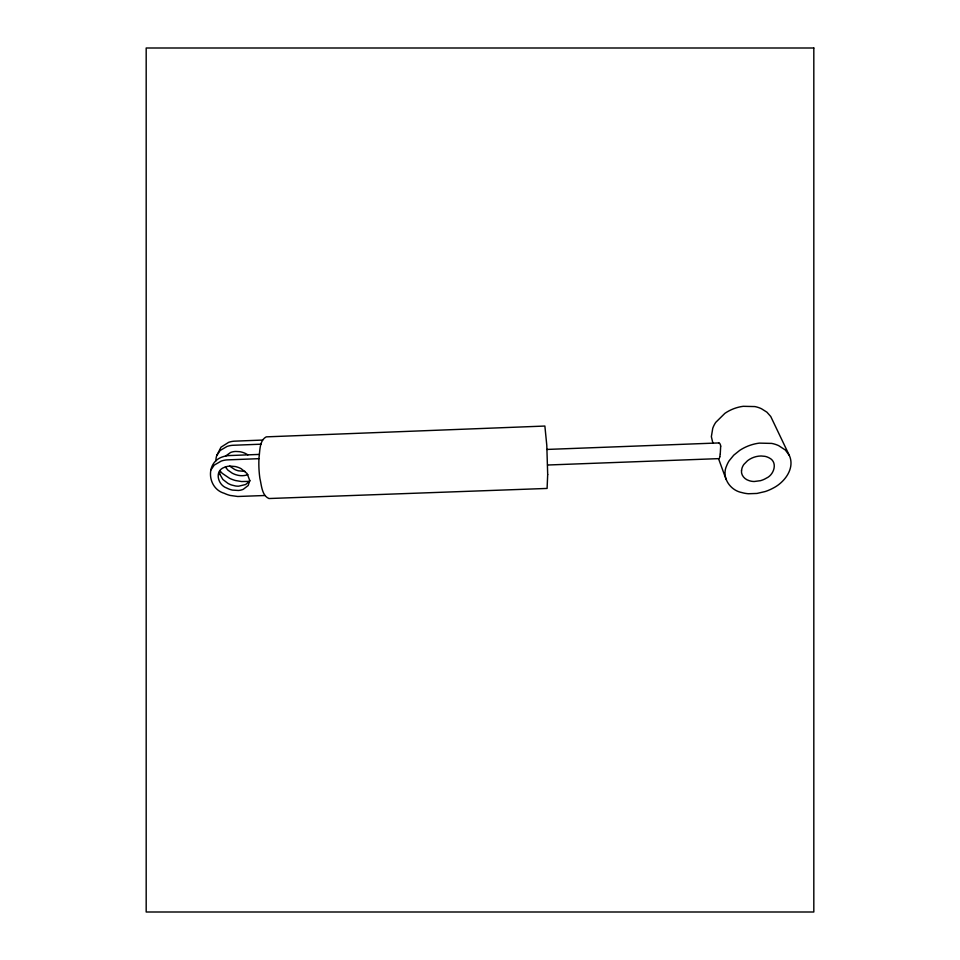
<?xml version="1.0" encoding="UTF-8"?>
<svg xmlns="http://www.w3.org/2000/svg" width="960" height="960" viewBox="0 0 960 960"><rect width="100%" height="100%" fill="white"/><g stroke="black" fill="none" stroke-linecap="round" stroke-linejoin="round"><path stroke-width="1.44" d="M720.264 453.84L720.684 446.172M720.204 454.188L719.808 456.66M719.784 456.78L719.556 457.836M259.236 454.416L228.564 455.592A22.884 22.884 0 0 0 222.912 456.768C205.224 462.024 207.072 488.328 224.208 493.284A34.62 34.62 0 0 0 230.124 495.432L237.708 496.488L264.996 495.504M215.964 460.836A13.14 13.14 0 0 1 216.9 455.232L220.992 447.192L228.636 442.344A22.2 22.2 0 0 1 234.168 441.18L262.632 440.064M216.9 455.232L220.176 450.456L226.992 446.472A22.392 22.392 0 0 1 232.572 445.296L261.036 444.192M210.924 469.92L214.248 465.108L221.196 461.088A23.088 23.088 0 0 1 226.896 459.9L258.936 458.676M249.72 481.056L245.64 484.524L238.776 486.168A19.092 19.092 0 0 1 235.5 485.976L231.612 485.016A23.484 23.484 0 0 1 227.928 483.372L222.864 479.472L220.116 474.684M225.564 456.06L230.58 452.484A15.66 15.66 0 0 1 235.8 451.452L239.652 451.68A22.14 22.14 0 0 1 245.112 453.312L247.92 454.848M245.064 471.42L238.38 470.808A22.728 22.728 0 0 1 234.528 469.392L229.716 466.14M547.02 449.436L718.692 442.944M547.584 465.012L719.148 458.616M249.504 481.356L241.524 481.548L235.524 480.528A34.752 34.752 0 0 1 229.656 478.356L222.324 473.4A25.452 25.452 0 0 1 220.608 471.552L219.876 470.664M225.384 466.968L227.82 470.064L232.164 473.136A23.04 23.04 0 0 0 236.196 474.816L238.272 475.344A18.108 18.108 0 0 0 247.896 474.672M789.348 455.472L785.316 449.988L778.644 445.632A30.492 30.492 0 0 0 771.708 443.412L759.288 443.124A46.5 46.5 0 0 0 739.776 450.336L733.764 455.16L729.144 460.788A27.192 27.192 0 0 0 726.672 465.696C721.2 477.192 729.984 490.356 741.9 492.576A32.676 32.676 0 0 0 748.416 493.74L756.996 493.44L765.228 491.532A48.276 48.276 0 0 0 773.1 488.136C784.476 482.424 795.204 468.516 789.348 455.472L770.736 416.484L766.92 412.188L761.472 408.744A28.44 28.44 0 0 0 754.896 406.572L743.196 406.308A42.396 42.396 0 0 0 724.896 413.34L715.74 422.376A26.64 26.64 0 0 0 712.74 428.316L711.36 436.68L712.896 443.172M718.524 458.64L726.156 479.556M718.896 442.824A2.244 2.244 0 0 1 720.12 444.192L720.276 444.42A7.524 7.524 0 0 1 720.66 446.172M220.128 474.672A9.624 9.624 0 0 1 219.696 470.868M547.692 474.564L547.092 488.436L268.968 498.528C261.768 495.54 261.564 485.136 259.908 478.476A105.3 105.3 0 0 1 259.008 457.584C260.04 450.828 259.332 440.4 266.268 436.86L544.872 426.048L546.792 445.32L547.692 474.564M249.744 480.432L248.22 485.484L243.288 489.288A15.144 15.144 0 0 1 238.464 490.476L232.416 490.092A22.908 22.908 0 0 1 226.536 487.944C217.788 484.908 214.104 470.712 224.532 467.292A15.252 15.252 0 0 1 230.232 466.116L235.248 466.536A22.944 22.944 0 0 1 241.092 468.66L247.104 473.556L249.744 480.432M741.504 470.676C740.964 475.308 744.684 479.304 748.92 480.576A16.308 16.308 0 0 0 754.26 481.5L760.512 480.672A23.964 23.964 0 0 0 766.368 478.14C774.156 474.792 778.14 461.964 769.02 457.812A14.988 14.988 0 0 0 764.916 456.336L761.076 455.988A22.8 22.8 0 0 0 747.576 460.68L743.868 464.424A13.536 13.536 0 0 0 742.008 468.156L741.504 470.676M813.816 48L146.184 48L146.184 912L813.816 912L813.816 48"/></g></svg>
